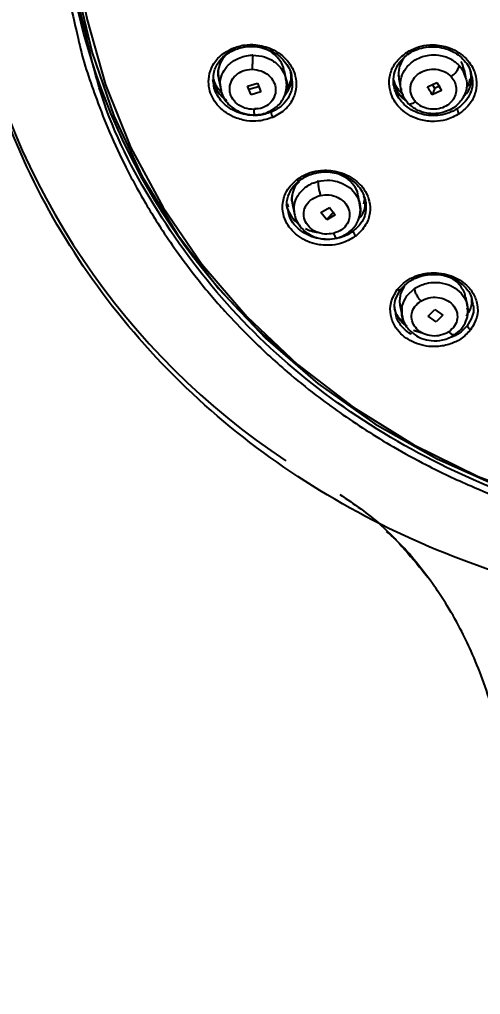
# Model space of a CAD drawing. Header units: millimetres. Extents: x 6110 to 6704, y -3675 to -2835.
# Drawn here: x 6312.05 to 6317.63, y -3205.04 to -3193.25 of the extents above; entities that cross this region are included whole.
import ezdxf

# ---------------------------------------------------------------- set-up
doc = ezdxf.new("R2010")
doc.units = ezdxf.units.MM
doc.header["$LTSCALE"] = 0.1
doc.layers.get('0').update_dxf_attribs({"lineweight": 13})
doc.layers.add('DIM', color=3, linetype='Continuous', lineweight=9)
doc.styles.get("Standard").update_dxf_attribs({"font": 'arial.ttf'})
doc.dimstyles.new('ISO-25', dxfattribs={"dimtxt": 2.5, "dimasz": 2.5, "dimexe": 1.25, "dimexo": 0.625, "dimtad": 1, "dimlfac": 5, "dimtxsty": 'Standard', "dimcen": 2.5, "dimadec": 0, "dimazin": 0, "dimtfac": 1, "dimtmove": 0, "dimatfit": 3, "dimfxl": 0, "dimarcsym": 0})

# ---------------------------------------------------------------- blocks, each defined once
blk = doc.blocks.new('*D64')
at = {"layer": 'Defpoints', "color": 0}
for p in [(6307.952, -3094.471), (6411.492, -3594.164), (6420.327, -3594.164)]:
    blk.add_point(p, dxfattribs=at)
at = {"layer": 'DIM', "color": 0, "lineweight": -2}
for p, q in [((6308.577, -3094.471), (6421.577, -3094.471)), ((6420.327, -3098.471), (6420.327, -3590.164)), ((6412.117, -3594.164), (6421.577, -3594.164))]:
    blk.add_line(p, q, dxfattribs=at)
at = {"layer": 'DIM', "color": 0}
for points in [[(6419.66, -3098.471), (6420.993, -3098.471), (6420.327, -3094.471)], [(6419.66, -3590.164), (6420.993, -3590.164), (6420.327, -3594.164)]]:
    blk.add_solid(points, dxfattribs=at)
at = {"layer": 'DIM', "color": 0, "insert": (6417.079, -3344.317), "char_height": 4, "attachment_point": 5, "rotation": 90}
blk.add_mtext('(2280)', dxfattribs=at)

msp = doc.modelspace()

# ---------------------------------------------------------------- linework, layer by layer
at = {"linetype": 'Continuous', "lineweight": 25}
for p, q in [((6312.8538, -3193.3999), (6312.7616, -3193.0399)), ((6314.8798, -3193.6778), (6314.87, -3193.6779)), ((6317.4172, -3193.7863), (6317.4013, -3193.756)), ((6315.2826, -3193.9765), (6315.262, -3193.8708)), ((6317.3772, -3193.8033), (6317.4021, -3193.8332)), ((6317.4021, -3193.8332), (6317.4223, -3193.8634)), ((6317.438, -3193.8601), (6317.4172, -3193.7863)), ((6317.4223, -3193.8634), (6317.4535, -3193.9518)), ((6317.4622, -3193.9683), (6317.4409, -3193.8593)), ((6314.4637, -3193.957), (6314.4899, -3194.091)), ((6316.6466, -3193.9406), (6316.6439, -3193.925)), ((6316.6464, -3193.9648), (6316.6717, -3194.0941)), ((6314.8159, -3194.0521), (6314.9341, -3194.0177)), ((6314.8591, -3194.1567), (6314.8159, -3194.0521)), ((6314.8291, -3194.0907), (6314.9495, -3194.0556)), ((6314.9338, -3194.0177), (6314.977, -3194.1223)), ((6316.9928, -3194.0602), (6317.1041, -3194.01)), ((6317.1614, -3194.1065), (6317.0501, -3194.1567)), ((6317.0803, -3194.0805), (6317.0523, -3194.0334)), ((6317.147, -3194.0492), (6317.0795, -3194.0796)), ((6317.1041, -3194.01), (6317.1616, -3194.1072)), ((6314.5594, -3194.2229), (6314.5487, -3194.2162)), ((6314.9772, -3194.1222), (6314.859, -3194.1567)), ((6316.7565, -3194.258), (6316.7115, -3194.1979)), ((6317.0503, -3194.1564), (6317.0503, -3194.1567)), ((6314.9414, -3194.3236), (6314.8992, -3194.3268)), ((6315.6702, -3195.204), (6315.6607, -3195.2065)), ((6316.1537, -3195.4065), (6316.156, -3195.4449)), ((6316.1759, -3195.485), (6316.1547, -3195.3768)), ((6315.3122, -3195.5155), (6315.297, -3195.4745)), ((6315.357, -3195.4656), (6315.3834, -3195.601)), ((6315.7023, -3195.5808), (6315.8055, -3195.5209)), ((6315.8052, -3195.521), (6315.8771, -3195.6108)), ((6316.2305, -3195.4217), (6316.2188, -3195.4822)), ((6315.7743, -3195.6706), (6315.7024, -3195.5808)), ((6315.8773, -3195.6106), (6315.7742, -3195.6707)), ((6315.8605, -3195.5715), (6315.7743, -3195.6706)), ((6316.743, -3196.5897), (6316.8395, -3196.4985)), ((6316.6551, -3196.6652), (6316.6618, -3196.7056)), ((6316.6583, -3196.6967), (6316.6853, -3196.8354)), ((6317.4773, -3196.7166), (6317.4552, -3196.6037)), ((6317.5303, -3196.672), (6317.5291, -3196.608)), ((6317.0028, -3196.8334), (6317.0839, -3196.7526)), ((6317.0837, -3196.7527), (6317.1795, -3196.8216)), ((6317.1796, -3196.8214), (6317.0986, -3196.9023)), ((6317.0987, -3196.9023), (6317.0028, -3196.8333)), ((6316.8218, -3197.0059), (6316.9247, -3197.0359))]:
    msp.add_line(p, q, dxfattribs=at)
at = {"linetype": 'Continuous', "lineweight": 25, "flags": 128}
for points in [[(6312.7897, -3193.0443), (6312.9342, -3193.6485), (6313.1968, -3194.4132), (6313.5416, -3195.1478), (6313.9653, -3195.8454), (6314.4638, -3196.4992), (6315.0323, -3197.1029), (6315.6654, -3197.6507), (6316.3569, -3198.1373), (6317.1002, -3198.5581), (6317.8881, -3198.9089), (6318.713, -3199.1864), (6319.567, -3199.3879), (6320.4419, -3199.5115), (6321.3292, -3199.5561), (6322.2204, -3199.521), (6323.1069, -3199.4068), (6323.9801, -3199.2145), (6324.8318, -3198.9459), (6325.6536, -3198.6037)], [(6312.833, -3193.0599), (6312.8734, -3193.2527), (6313.0953, -3194.0389), (6313.4031, -3194.798), (6313.7937, -3195.5225), (6314.2632, -3196.2052), (6314.8071, -3196.8394), (6315.4198, -3197.4187), (6316.0953, -3197.9373), (6316.8269, -3198.3902), (6317.6072, -3198.7728), (6318.4287, -3199.0813), (6319.283, -3199.3127), (6320.1616, -3199.4646), (6321.056, -3199.5355), (6321.9571, -3199.5248)], [(6314.6565, -3193.6122), (6314.6554, -3193.6163), (6314.6534, -3193.6187), (6314.6505, -3193.6192), (6314.647, -3193.6179), (6314.6429, -3193.6148), (6314.6384, -3193.61), (6314.6338, -3193.6038), (6314.6291, -3193.5962)], [(6316.7362, -3193.6469), (6316.7423, -3193.6535), (6316.7483, -3193.6589), (6316.7538, -3193.6629), (6316.7587, -3193.6653), (6316.7628, -3193.666), (6316.7659, -3193.665), (6316.7678, -3193.6624), (6316.7686, -3193.6582)], [(6315.4488, -3195.189), (6315.4477, -3195.1936), (6315.4453, -3195.1967), (6315.4416, -3195.1983), (6315.4369, -3195.1982), (6315.4313, -3195.1964), (6315.4251, -3195.193), (6315.4184, -3195.1882), (6315.4116, -3195.1821)], [(6316.6711, -3196.5098), (6316.6702, -3196.5148), (6316.6676, -3196.5187), (6316.6635, -3196.5214), (6316.6579, -3196.5226), (6316.6513, -3196.5225), (6316.6437, -3196.5209), (6316.6355, -3196.518), (6316.6271, -3196.5138)]]:
    msp.add_lwpolyline(points, dxfattribs=at)
at = {"linetype": 'Continuous', "lineweight": 25}
for centre, radius, start, end in [((6320.1783, -3191.1921), 8.8695, 191.52649, 236.45921), ((6320.3224, -3191.4093), 7.7566, 191.3905, 231.15198), ((6317.1756, -3193.7585), 0.2065, 299.93826, 347.47942), ((6317.4597, -3194.31), 0.1104, 189.14176, 223.87738), ((6315.2243, -3194.3643), 0.1244, 181.61722, 212.61722), ((6316.1846, -3195.7964), 0.0913, 187.23566, 229.55897), ((6317.5449, -3196.9339), 0.0725, 193.06416, 246.10781)]:
    msp.add_arc(centre, radius, start, end, dxfattribs=at)
for points, knots in [([(6321.293, -3200.4848), (6320.8419, -3200.4691), (6319.9316, -3200.4374), (6318.485, -3200.1606), (6316.9759, -3199.6585), (6315.4952, -3198.875), (6314.1777, -3197.8646), (6313.0843, -3196.6701), (6312.2263, -3195.3056), (6311.6675, -3193.8944), (6311.3755, -3192.4687), (6311.3229, -3191.1361), (6311.4712, -3189.8407), (6311.8197, -3188.5137), (6312.4334, -3187.1212), (6313.3515, -3185.7431), (6314.5158, -3184.505), (6315.8723, -3183.4637), (6317.4071, -3182.6293), (6318.9812, -3182.0699), (6320.5618, -3181.737), (6321.5761, -3181.6974), (6322.0888, -3181.6773)], [0, 0, 0, 0, 0.0417681, 0.0842764, 0.1371954, 0.1916491, 0.2445679, 0.2990213, 0.3519408, 0.4063949, 0.4526893, 0.4999988, 0.541767, 0.5842752, 0.6371948, 0.6916491, 0.7445687, 0.799023, 0.8519426, 0.9063969, 0.9526909, 1, 1, 1, 1]), ([(6312.5397, -3191.309), (6312.5357, -3191.5075), (6312.5275, -3191.9216), (6312.5754, -3192.4776), (6312.6496, -3192.9911), (6312.7202, -3193.2867), (6312.7572, -3193.4417)], [0, 0, 0, 0, 0.2760356, 0.5758549, 0.7775286, 1, 1, 1, 1]), ([(6319.9651, -3199.4918), (6319.4424, -3199.391), (6318.397, -3199.1894), (6316.9474, -3198.5721), (6315.644, -3197.7458), (6314.5278, -3196.714), (6313.6496, -3195.5111), (6313.0765, -3194.3907), (6312.9117, -3193.6574), (6312.8538, -3193.3999)], [0, 0, 0, 0, 0.1528781, 0.3057562, 0.4586343, 0.6115124, 0.7643905, 0.9172686, 1, 1, 1, 1]), ([(6312.7572, -3193.4417), (6312.7659, -3193.4818), (6312.8228, -3193.745), (6312.9547, -3194.1354), (6313.1464, -3194.6248), (6313.3531, -3195.0665), (6313.5654, -3195.4515), (6313.7738, -3195.7846), (6313.9687, -3196.0712), (6314.2234, -3196.4095), (6314.5172, -3196.7555), (6314.8049, -3197.0573), (6315.058, -3197.3), (6315.3273, -3197.5388), (6315.6163, -3197.7726), (6315.9354, -3198.0069), (6316.2476, -3198.2163), (6316.5971, -3198.4292), (6317.0183, -3198.6593), (6317.4703, -3198.8731), (6317.8833, -3199.0404), (6318.1713, -3199.1441), (6318.4539, -3199.2377), (6318.7771, -3199.3336), (6319.176, -3199.433), (6319.5673, -3199.5145), (6319.8272, -3199.5551), (6319.9551, -3199.575)], [0, 0, 0, 0, 0.0127544, 0.0837904, 0.1276774, 0.1758804, 0.2346171, 0.2631948, 0.2967005, 0.3408833, 0.3925611, 0.4347174, 0.467046, 0.4982664, 0.5428039, 0.57819, 0.6160416, 0.6541851, 0.6989295, 0.7569208, 0.8000115, 0.8281966, 0.8454144, 0.88589, 0.9251458, 0.9631823, 1, 1, 1, 1]), ([(6315.1195, -3194.4314), (6315.0636, -3194.4493), (6314.9633, -3194.4816), (6314.7954, -3194.4754), (6314.6515, -3194.4343), (6314.5315, -3194.3627), (6314.4461, -3194.2814), (6314.3848, -3194.1885), (6314.3472, -3194.0829), (6314.3381, -3193.9608), (6314.3733, -3193.8249), (6314.4658, -3193.6869), (6314.5726, -3193.6276), (6314.6291, -3193.5962)], [0, 0, 0, 0, 0.1086335, 0.1948311, 0.2993225, 0.3759343, 0.4501422, 0.5207652, 0.5913431, 0.6735203, 0.7690425, 0.8778622, 1, 1, 1, 1]), ([(6314.4067, -3194.0431), (6314.402, -3193.994), (6314.3929, -3193.898), (6314.4501, -3193.7734), (6314.5372, -3193.6738), (6314.6154, -3193.6334), (6314.6565, -3193.6122)], [0, 0, 0, 0, 0.2761852, 0.5389339, 0.7578286, 1, 1, 1, 1]), ([(6314.6762, -3193.5964), (6314.6359, -3193.6178), (6314.5634, -3193.6562), (6314.4914, -3193.7494), (6314.4532, -3193.8508), (6314.4612, -3193.9238), (6314.465, -3193.9581)], [0, 0, 0, 0, 0.2839506, 0.5103513, 0.7699257, 1, 1, 1, 1]), ([(6314.6291, -3193.5962), (6314.6782, -3193.5799), (6314.7692, -3193.5496), (6314.9361, -3193.5486), (6315.0884, -3193.5884), (6315.2153, -3193.6637), (6315.3004, -3193.7437), (6315.361, -3193.8345), (6315.4006, -3193.9401), (6315.4114, -3194.0644), (6315.3754, -3194.2039), (6315.2816, -3194.3419), (6315.1753, -3194.4006), (6315.1195, -3194.4314)], [0, 0, 0, 0, 0.0959958, 0.1779129, 0.2988942, 0.3746658, 0.4477291, 0.5180754, 0.5856965, 0.6724169, 0.7703981, 0.8795889, 1, 1, 1, 1]), ([(6314.6565, -3193.6122), (6314.7052, -3193.5964), (6314.7684, -3193.576), (6314.8446, -3193.5725), (6314.9071, -3193.5732), (6314.989, -3193.5846), (6315.0938, -3193.6213), (6315.1857, -3193.676), (6315.2633, -3193.7479), (6315.3164, -3193.8304), (6315.3487, -3193.8975), (6315.3489, -3193.9359), (6315.349, -3193.9441)], [0, 0, 0, 0, 0.17368457, 0.22533556, 0.25330514, 0.38177212, 0.49551815, 0.61878515, 0.73868907, 0.85540973, 0.96914217, 1, 1, 1, 1]), ([(6315.2566, -3193.8717), (6315.255, -3193.8562), (6315.2492, -3193.8011), (6315.1909, -3193.7133), (6315.0988, -3193.6289), (6315.021, -3193.6007), (6314.9874, -3193.5885)], [0, 0, 0, 0, 0.1214263, 0.4321771, 0.7552373, 1, 1, 1, 1]), ([(6316.7937, -3193.6396), (6316.7776, -3193.6496), (6316.726, -3193.6816), (6316.6731, -3193.7599), (6316.6366, -3193.8623), (6316.6437, -3193.9312), (6316.6474, -3193.9663)], [0, 0, 0, 0, 0.1403947, 0.44951152, 0.71919899, 1, 1, 1, 1]), ([(6316.7362, -3193.6469), (6316.784, -3193.6209), (6316.8712, -3193.5734), (6317.0358, -3193.547), (6317.1892, -3193.5621), (6317.3243, -3193.6141), (6317.4226, -3193.6791), (6317.498, -3193.7574), (6317.5567, -3193.8539), (6317.5919, -3193.9742), (6317.5843, -3194.1185), (6317.5201, -3194.2706), (6317.4282, -3194.3467), (6317.3802, -3194.3865)], [0, 0, 0, 0, 0.1020225, 0.1860832, 0.2997035, 0.3766397, 0.4498741, 0.5193982, 0.5852069, 0.6730323, 0.7714592, 0.8804431, 1, 1, 1, 1]), ([(6316.7686, -3193.6582), (6316.8007, -3193.6401), (6316.8648, -3193.6038), (6316.9744, -3193.5778), (6317.0859, -3193.5732), (6317.1955, -3193.5909), (6317.298, -3193.6302), (6317.3867, -3193.6878), (6317.4554, -3193.7591), (6317.509, -3193.8398), (6317.5191, -3193.8999), (6317.5241, -3193.9302)], [0, 0, 0, 0, 0.1176013, 0.2352123, 0.3452987, 0.4585505, 0.5722942, 0.6827265, 0.7899323, 0.8940043, 1, 1, 1, 1]), ([(6314.4909, -3194.061), (6314.4879, -3194.0421), (6314.4786, -3193.9824), (6314.5115, -3193.8884), (6314.5827, -3193.7848), (6314.6581, -3193.741), (6314.6998, -3193.7168)], [0, 0, 0, 0, 0.13611652, 0.42996542, 0.68487472, 1, 1, 1, 1]), ([(6314.8798, -3193.6778), (6314.8786, -3193.6864), (6314.8768, -3193.6998), (6314.8749, -3193.7279), (6314.8737, -3193.7522), (6314.873, -3193.7782), (6314.8725, -3193.8118), (6314.8728, -3193.8346), (6314.8731, -3193.8494)], [0, 0, 0, 0, 0.2432711, 0.373729, 0.5062443, 0.6378379, 0.765651, 1, 1, 1, 1]), ([(6314.8798, -3193.6778), (6314.928, -3193.6819), (6315.0179, -3193.6895), (6315.1377, -3193.7504), (6315.2294, -3193.8369), (6315.2797, -3193.946), (6315.2976, -3194.0285), (6315.2859, -3194.0677), (6315.2853, -3194.07)], [0, 0, 0, 0, 0.2137515, 0.3991232, 0.5998098, 0.79515, 0.9882484, 1, 1, 1, 1]), ([(6317.3802, -3194.3865), (6317.3278, -3194.4145), (6317.2344, -3194.4643), (6317.069, -3194.4857), (6316.9218, -3194.4692), (6316.7919, -3194.4194), (6316.6922, -3194.3531), (6316.6142, -3194.2715), (6316.5563, -3194.1722), (6316.524, -3194.051), (6316.5339, -3193.9099), (6316.5982, -3193.7609), (6316.6888, -3193.6861), (6316.7362, -3193.6469)], [0, 0, 0, 0, 0.1109859, 0.1978846, 0.2987776, 0.3763326, 0.4512201, 0.5221221, 0.5929905, 0.6785686, 0.7749381, 0.882072, 1, 1, 1, 1]), ([(6316.5885, -3194.0569), (6316.5882, -3194.0562), (6316.5795, -3194.028), (6316.5795, -3193.9563), (6316.601, -3193.8491), (6316.6654, -3193.7391), (6316.7337, -3193.6856), (6316.7686, -3193.6582)], [0, 0, 0, 0, 0.0050695, 0.1924453, 0.4654112, 0.7262467, 1, 1, 1, 1]), ([(6316.7115, -3194.1979), (6316.6937, -3194.1584), (6316.6574, -3194.0774), (6316.6692, -3193.9487), (6316.7173, -3193.8505), (6316.7787, -3193.7816), (6316.8468, -3193.731), (6316.9275, -3193.6948), (6317.0235, -3193.6736), (6317.1405, -3193.6741), (6317.2737, -3193.7127), (6317.3436, -3193.7739), (6317.3772, -3193.8033)], [0, 0, 0, 0, 0.1214649, 0.2488782, 0.3587687, 0.4253857, 0.4996575, 0.5838557, 0.6538339, 0.7507787, 0.8803287, 1, 1, 1, 1]), ([(6314.4645, -3193.9455), (6314.462, -3193.9334), (6314.4539, -3193.8945), (6314.4619, -3193.8563), (6314.4674, -3193.83)], [0, 0, 0, 0, 0.3110933, 1, 1, 1, 1]), ([(6314.8895, -3194.3357), (6314.8527, -3194.3324), (6314.7795, -3194.326), (6314.684, -3194.2707), (6314.6183, -3194.1912), (6314.5917, -3194.0961), (6314.6085, -3194.0003), (6314.6664, -3193.9189), (6314.7567, -3193.8613), (6314.8298, -3193.8534), (6314.8663, -3193.8494)], [0, 0, 0, 0, 0.1260748, 0.250713, 0.374166, 0.4973687, 0.6213976, 0.7468575, 0.8735163, 1, 1, 1, 1]), ([(6314.8663, -3193.8494), (6314.8674, -3193.8494), (6314.8697, -3193.8494), (6314.8719, -3193.8494), (6314.8731, -3193.8494)], [0, 0, 0, 0, 0.5002718, 1, 1, 1, 1]), ([(6314.8731, -3193.8494), (6314.9091, -3193.8535), (6314.9806, -3193.8616), (6315.0733, -3193.9173), (6315.137, -3193.9964), (6315.1622, -3194.0905), (6315.1454, -3194.1846), (6315.0888, -3194.265), (6314.9996, -3194.323), (6314.9264, -3194.3314), (6314.8895, -3194.3357)], [0, 0, 0, 0, 0.125218, 0.2485659, 0.3720431, 0.4956681, 0.6189327, 0.7430846, 0.8706149, 1, 1, 1, 1]), ([(6315.2611, -3194.1694), (6315.2844, -3194.1384), (6315.34, -3194.0645), (6315.3607, -3193.955), (6315.3386, -3193.8909), (6315.3344, -3193.8789)], [0, 0, 0, 0, 0.36858364, 0.88096245, 1, 1, 1, 1]), ([(6316.8491, -3194.2424), (6316.8382, -3194.2292), (6316.8166, -3194.2028), (6316.7961, -3194.1571), (6316.7857, -3194.1092), (6316.7865, -3194.0603), (6316.7984, -3194.0126), (6316.8283, -3193.9531), (6316.8897, -3193.8914), (6316.9883, -3193.8492), (6317.0953, -3193.8429), (6317.2006, -3193.8704), (6317.2523, -3193.9149), (6317.2786, -3193.9375)], [0, 0, 0, 0, 0.063447, 0.1268945, 0.1904188, 0.2540896, 0.3179534, 0.3820223, 0.5098784, 0.6339889, 0.7541877, 0.875086, 1, 1, 1, 1]), ([(6317.4237, -3194.1807), (6317.4377, -3194.1681), (6317.4935, -3194.1182), (6317.5325, -3194.004), (6317.5191, -3193.9099), (6317.5132, -3193.8687)], [0, 0, 0, 0, 0.1583438, 0.6309784, 1, 1, 1, 1]), ([(6314.3923, -3193.9725), (6314.3975, -3193.9953), (6314.4091, -3194.0456), (6314.4589, -3194.1405), (6314.5241, -3194.1973), (6314.566, -3194.2337)], [0, 0, 0, 0, 0.229276, 0.5058644, 1, 1, 1, 1]), ([(6314.5324, -3194.2011), (6314.5111, -3194.1818), (6314.4642, -3194.1393), (6314.4194, -3194.0684), (6314.4051, -3194.0185), (6314.3993, -3193.998)], [0, 0, 0, 0, 0.3280553, 0.7240261, 1, 1, 1, 1]), ([(6314.505, -3194.1389), (6314.4893, -3194.1216), (6314.4538, -3194.0824), (6314.4212, -3194.0243), (6314.4107, -3193.9839), (6314.4073, -3193.9706)], [0, 0, 0, 0, 0.3456467, 0.785171, 1, 1, 1, 1]), ([(6314.8919, -3194.4003), (6314.9238, -3194.3986), (6314.987, -3194.3951), (6315.0752, -3194.3647), (6315.1513, -3194.319), (6315.2123, -3194.2598), (6315.2566, -3194.1912), (6315.2828, -3194.1165), (6315.2924, -3194.0395), (6315.284, -3193.9888), (6315.2799, -3193.9639)], [0, 0, 0, 0, 0.137663, 0.2726703, 0.4034666, 0.5296478, 0.6520704, 0.771315, 0.8874499, 1, 1, 1, 1]), ([(6315.349, -3193.9441), (6315.3538, -3193.9855), (6315.3649, -3194.0803), (6315.3095, -3194.2029), (6315.2191, -3194.306), (6315.1425, -3194.3458), (6315.1, -3194.3678)], [0, 0, 0, 0, 0.2366917, 0.542129, 0.7460345, 1, 1, 1, 1]), ([(6315.3387, -3193.8928), (6315.3402, -3193.9253), (6315.3436, -3193.9994), (6315.3012, -3194.0623), (6315.2774, -3194.0976)], [0, 0, 0, 0, 0.4384803, 1, 1, 1, 1]), ([(6316.577, -3193.9884), (6316.5808, -3194.0079), (6316.5902, -3194.0553), (6316.6282, -3194.1243), (6316.6732, -3194.1891), (6316.7163, -3194.2161), (6316.733, -3194.2267)], [0, 0, 0, 0, 0.21191479, 0.51247298, 0.81011718, 1, 1, 1, 1]), ([(6316.6931, -3194.1542), (6316.6772, -3194.138), (6316.6403, -3194.1005), (6316.604, -3194.0401), (6316.5913, -3193.9958), (6316.5863, -3193.9787)], [0, 0, 0, 0, 0.3181227, 0.7377421, 1, 1, 1, 1]), ([(6317.4535, -3193.9518), (6317.4577, -3193.9624), (6317.4784, -3194.0149), (6317.4628, -3194.1129), (6317.4167, -3194.2108), (6317.3549, -3194.2797), (6317.2868, -3194.3305), (6317.207, -3194.3661), (6317.1099, -3194.3878), (6316.9921, -3194.3873), (6316.8583, -3194.3474), (6316.7894, -3194.2869), (6316.7565, -3194.258)], [0, 0, 0, 0, 0.0355903, 0.1754153, 0.2961328, 0.3692679, 0.4507819, 0.543727, 0.6167727, 0.7299791, 0.8711163, 1, 1, 1, 1]), ([(6317.2786, -3193.9375), (6317.2907, -3193.9521), (6317.3148, -3193.9812), (6317.3269, -3194.0156), (6317.3329, -3194.0328)], [0, 0, 0, 0, 0.4999617, 1, 1, 1, 1]), ([(6317.5241, -3193.9302), (6317.5296, -3193.9488), (6317.5502, -3194.0188), (6317.521, -3194.1279), (6317.4547, -3194.2457), (6317.3876, -3194.2985), (6317.3507, -3194.3275)], [0, 0, 0, 0, 0.1259996, 0.4748078, 0.7116651, 1, 1, 1, 1]), ([(6317.5041, -3193.9646), (6317.5013, -3193.991), (6317.4968, -3194.0328), (6317.4685, -3194.0658), (6317.4581, -3194.0779)], [0, 0, 0, 0, 0.6316106, 1, 1, 1, 1]), ([(6315.1, -3194.3678), (6315.0518, -3194.3834), (6314.9893, -3194.4037), (6314.9141, -3194.4074), (6314.8513, -3194.407), (6314.7684, -3194.3958), (6314.6619, -3194.3585), (6314.5688, -3194.3027), (6314.4901, -3194.229), (6314.438, -3194.1444), (6314.4063, -3194.0806), (6314.4067, -3194.0465), (6314.4067, -3194.0431)], [0, 0, 0, 0, 0.17343366, 0.22489636, 0.25264055, 0.38438725, 0.50065238, 0.62722967, 0.75038287, 0.87030402, 0.98720118, 1, 1, 1, 1]), ([(6314.4869, -3194.0623), (6314.4896, -3194.0819), (6314.4961, -3194.1292), (6314.5285, -3194.202), (6314.5853, -3194.2784), (6314.6698, -3194.3446), (6314.7804, -3194.3932), (6314.8631, -3194.3976), (6314.9062, -3194.3999)], [0, 0, 0, 0, 0.1035971, 0.2488102, 0.4109445, 0.5900475, 0.7863449, 1, 1, 1, 1]), ([(6316.7292, -3194.2216), (6316.711, -3194.2081), (6316.6609, -3194.1708), (6316.6082, -3194.096), (6316.5898, -3194.0348), (6316.5815, -3194.0072)], [0, 0, 0, 0, 0.238266, 0.6570637, 1, 1, 1, 1]), ([(6317.3507, -3194.3275), (6317.3195, -3194.3453), (6317.2569, -3194.3807), (6317.1487, -3194.4073), (6317.0367, -3194.4129), (6316.9246, -3194.3953), (6316.8195, -3194.3549), (6316.7288, -3194.295), (6316.6584, -3194.2207), (6316.6099, -3194.14), (6316.5953, -3194.0834), (6316.5885, -3194.0569)], [0, 0, 0, 0, 0.1148152, 0.2296382, 0.3423721, 0.4571626, 0.5742998, 0.6880685, 0.7985608, 0.9058777, 1, 1, 1, 1]), ([(6316.6727, -3194.0832), (6316.6732, -3194.0925), (6316.6746, -3194.1198), (6316.6876, -3194.1449), (6316.6961, -3194.1614)], [0, 0, 0, 0, 0.3392576, 1, 1, 1, 1]), ([(6317.3329, -3194.0328), (6317.3375, -3194.0602), (6317.3465, -3194.1143), (6317.3208, -3194.1933), (6317.2703, -3194.2601), (6317.1963, -3194.3096), (6317.1056, -3194.3355), (6317.0091, -3194.3327), (6316.917, -3194.3024), (6316.8717, -3194.2624), (6316.8491, -3194.2424)], [0, 0, 0, 0, 0.1253923, 0.2471178, 0.3674095, 0.4899305, 0.6170113, 0.7453344, 0.8729764, 1, 1, 1, 1]), ([(6317.0505, -3194.1572), (6317.041, -3194.1412), (6317.0312, -3194.1246), (6317.0188, -3194.1038), (6317.0092, -3194.0874), (6316.9998, -3194.0716), (6316.993, -3194.0601)], [0, 0, 0, 0, 0.4952094, 0.5131257, 0.6443301, 1, 1, 1, 1]), ([(6317.0796, -3194.0795), (6317.0771, -3194.086), (6317.0724, -3194.0981), (6317.0672, -3194.111), (6317.06, -3194.1302), (6317.055, -3194.1437), (6317.0503, -3194.1564)], [0, 0, 0, 0, 0.2500076, 0.4704678, 0.500002, 1, 1, 1, 1]), ([(6314.8895, -3194.3357), (6314.8904, -3194.3477), (6314.8923, -3194.3731), (6314.8962, -3194.397), (6314.8989, -3194.3987), (6314.9002, -3194.3995)], [0, 0, 0, 0, 0.3267262, 0.6859026, 1, 1, 1, 1]), ([(6316.8491, -3194.2424), (6316.8382, -3194.2494), (6316.8156, -3194.2642), (6316.7857, -3194.2745), (6316.7633, -3194.2738), (6316.7588, -3194.2632), (6316.7565, -3194.258)], [0, 0, 0, 0, 0.2332771, 0.488311, 0.749782, 1, 1, 1, 1]), ([(6315.4116, -3195.1821), (6315.4538, -3195.1553), (6315.532, -3195.1055), (6315.6914, -3195.0663), (6315.8487, -3195.0694), (6315.9921, -3195.1121), (6316.0969, -3195.1688), (6316.1815, -3195.2414), (6316.2503, -3195.3331), (6316.297, -3195.4491), (6316.3034, -3195.5904), (6316.2541, -3195.7434), (6316.1696, -3195.8237), (6316.1253, -3195.8658)], [0, 0, 0, 0, 0.0959958, 0.1779129, 0.2988942, 0.3746658, 0.4477291, 0.5180754, 0.5856965, 0.6724169, 0.7703981, 0.8795889, 1, 1, 1, 1]), ([(6315.4488, -3195.189), (6315.4907, -3195.1629), (6315.545, -3195.129), (6315.6167, -3195.1083), (6315.6766, -3195.0946), (6315.758, -3195.0867), (6315.8688, -3195.0978), (6315.9727, -3195.1288), (6316.0673, -3195.1798), (6316.1442, -3195.2457), (6316.2162, -3195.3384), (6316.2357, -3195.4155), (6316.2479, -3195.4633)], [0, 0, 0, 0, 0.1504032, 0.1951306, 0.2193511, 0.3305978, 0.4290968, 0.5358406, 0.6396721, 0.7407471, 0.8392343, 1, 1, 1, 1]), ([(6316.1514, -3195.3771), (6316.1512, -3195.3707), (6316.15, -3195.3259), (6316.1021, -3195.2475), (6316.0201, -3195.1594), (6315.9444, -3195.1281), (6315.9103, -3195.1141)], [0, 0, 0, 0, 0.05623275, 0.39036107, 0.72573474, 1, 1, 1, 1]), ([(6316.1253, -3195.8658), (6316.0771, -3195.8958), (6315.9905, -3195.9495), (6315.8282, -3195.9822), (6315.6785, -3195.9759), (6315.5428, -3195.9352), (6315.4373, -3195.8773), (6315.3514, -3195.8028), (6315.2845, -3195.7107), (6315.2401, -3195.5964), (6315.2339, -3195.4588), (6315.282, -3195.306), (6315.3668, -3195.225), (6315.4116, -3195.1821)], [0, 0, 0, 0, 0.10863353, 0.19483115, 0.29932251, 0.37593425, 0.45014216, 0.5207652, 0.59134307, 0.67352025, 0.76904247, 0.87786219, 1, 1, 1, 1]), ([(6315.3054, -3195.5532), (6315.3005, -3195.5394), (6315.2808, -3195.484), (6315.3019, -3195.3871), (6315.353, -3195.2744), (6315.4163, -3195.218), (6315.4488, -3195.189)], [0, 0, 0, 0, 0.1040575, 0.4181602, 0.7008272, 1, 1, 1, 1]), ([(6315.4414, -3195.2091), (6315.4255, -3195.2243), (6315.3846, -3195.2635), (6315.3559, -3195.3508), (6315.3437, -3195.4261), (6315.3581, -3195.4657), (6315.3593, -3195.469)], [0, 0, 0, 0, 0.21924413, 0.56601824, 0.96360435, 1, 1, 1, 1]), ([(6315.3843, -3195.5927), (6315.3811, -3195.5574), (6315.3745, -3195.486), (6315.4162, -3195.3744), (6315.4758, -3195.3151), (6315.5081, -3195.283)], [0, 0, 0, 0, 0.308879, 0.6255273, 1, 1, 1, 1]), ([(6315.6702, -3195.204), (6315.6695, -3195.2132), (6315.6686, -3195.2273), (6315.6713, -3195.2558), (6315.6747, -3195.2801), (6315.6795, -3195.3057), (6315.6868, -3195.3385), (6315.6935, -3195.3603), (6315.6979, -3195.3744)], [0, 0, 0, 0, 0.24327111, 0.37372899, 0.50624433, 0.63783791, 0.76565099, 1, 1, 1, 1]), ([(6315.6702, -3195.204), (6315.7177, -3195.1968), (6315.8065, -3195.1833), (6315.9399, -3195.2136), (6316.052, -3195.275), (6316.1367, -3195.3674), (6316.1807, -3195.478), (6316.1878, -3195.5727), (6316.1673, -3195.623), (6316.1621, -3195.6357)], [0, 0, 0, 0, 0.16952941, 0.31654789, 0.47571474, 0.63064004, 0.78379099, 0.94531177, 1, 1, 1, 1]), ([(6315.3559, -3195.4577), (6315.3557, -3195.4571), (6315.3456, -3195.4255), (6315.3518, -3195.393), (6315.3579, -3195.3611)], [0, 0, 0, 0, 0.018051, 1, 1, 1, 1]), ([(6315.8559, -3195.8342), (6315.8197, -3195.8396), (6315.7477, -3195.8503), (6315.6401, -3195.8195), (6315.5539, -3195.7587), (6315.5007, -3195.6742), (6315.4887, -3195.579), (6315.5203, -3195.4881), (6315.59, -3195.4125), (6315.6576, -3195.3881), (6315.6914, -3195.376)], [0, 0, 0, 0, 0.1260748, 0.250713, 0.374166, 0.4973687, 0.6213976, 0.7468575, 0.8735163, 1, 1, 1, 1]), ([(6315.6914, -3195.376), (6315.6924, -3195.3757), (6315.6946, -3195.3752), (6315.6968, -3195.3747), (6315.6979, -3195.3744)], [0, 0, 0, 0, 0.5002718, 1, 1, 1, 1]), ([(6315.6979, -3195.3744), (6315.7336, -3195.37), (6315.8044, -3195.3613), (6315.9094, -3195.3932), (6315.9935, -3195.454), (6316.0452, -3195.5378), (6316.0566, -3195.6315), (6316.026, -3195.7211), (6315.9576, -3195.7969), (6315.8899, -3195.8217), (6315.8559, -3195.8342)], [0, 0, 0, 0, 0.125218, 0.2485659, 0.3720431, 0.4956681, 0.6189327, 0.7430846, 0.8706149, 1, 1, 1, 1]), ([(6316.1509, -3195.6666), (6316.1664, -3195.6509), (6316.2199, -3195.5968), (6316.2492, -3195.492), (6316.2307, -3195.4121), (6316.224, -3195.3834)], [0, 0, 0, 0, 0.2069329, 0.7163349, 1, 1, 1, 1]), ([(6315.4217, -3195.7015), (6315.4138, -3195.696), (6315.3706, -3195.6659), (6315.3177, -3195.5908), (6315.2958, -3195.5201), (6315.2847, -3195.4845)], [0, 0, 0, 0, 0.100936, 0.5474498, 1, 1, 1, 1]), ([(6315.2859, -3195.4846), (6315.2862, -3195.4883), (6315.2891, -3195.5191), (6315.3127, -3195.575), (6315.3575, -3195.6472), (6315.4002, -3195.6966), (6315.4302, -3195.7174), (6315.4351, -3195.7208)], [0, 0, 0, 0, 0.0414582, 0.3449206, 0.64104, 0.9412576, 1, 1, 1, 1]), ([(6315.8838, -3195.8931), (6315.9137, -3195.8842), (6315.972, -3195.867), (6316.0456, -3195.8202), (6316.1033, -3195.7646), (6316.1553, -3195.686), (6316.1888, -3195.5838), (6316.1768, -3195.502), (6316.1714, -3195.4646)], [0, 0, 0, 0, 0.1574018, 0.306881, 0.4467579, 0.5763806, 0.8063611, 1, 1, 1, 1]), ([(6316.2479, -3195.4633), (6316.248, -3195.5155), (6316.2482, -3195.6024), (6316.1888, -3195.7218), (6316.1278, -3195.7771), (6316.094, -3195.8079)], [0, 0, 0, 0, 0.4001492, 0.6672832, 1, 1, 1, 1]), ([(6316.094, -3195.8079), (6316.0526, -3195.8337), (6315.9989, -3195.8673), (6315.9282, -3195.8881), (6315.8681, -3195.902), (6315.7857, -3195.9103), (6315.6732, -3195.8991), (6315.5677, -3195.8672), (6315.4716, -3195.8148), (6315.3947, -3195.7468), (6315.3282, -3195.6607), (6315.3136, -3195.5919), (6315.3054, -3195.5532)], [0, 0, 0, 0, 0.152395, 0.1976149, 0.2219936, 0.3377586, 0.4399199, 0.5511426, 0.6593565, 0.7647304, 0.8674472, 1, 1, 1, 1]), ([(6315.3837, -3195.5929), (6315.3842, -3195.5991), (6315.3873, -3195.6339), (6315.4139, -3195.6957), (6315.4668, -3195.7738), (6315.5471, -3195.8414), (6315.6506, -3195.8895), (6315.7733, -3195.912), (6315.855, -3195.8972), (6315.8971, -3195.8895)], [0, 0, 0, 0, 0.0295612, 0.1633815, 0.3081812, 0.4639013, 0.6308113, 0.8093768, 1, 1, 1, 1]), ([(6315.5184, -3195.7746), (6315.5396, -3195.786), (6315.586, -3195.8109), (6315.6394, -3195.8175), (6315.6683, -3195.8211)], [0, 0, 0, 0, 0.45843, 1, 1, 1, 1]), ([(6315.8559, -3195.8342), (6315.8605, -3195.8456), (6315.8702, -3195.8696), (6315.8839, -3195.8889), (6315.8928, -3195.8953), (6315.895, -3195.8896), (6315.8951, -3195.8892)], [0, 0, 0, 0, 0.3004305, 0.6306996, 0.9689517, 1, 1, 1, 1]), ([(6316.6271, -3196.5138), (6316.6595, -3196.4786), (6316.7196, -3196.4132), (6316.8607, -3196.3392), (6317.0125, -3196.3059), (6317.1627, -3196.3136), (6317.2802, -3196.3435), (6317.383, -3196.3931), (6317.4763, -3196.4645), (6317.5557, -3196.5641), (6317.604, -3196.6971), (6317.6024, -3196.854), (6317.5454, -3196.9499), (6317.5155, -3197.0002)], [0, 0, 0, 0, 0.0959958, 0.1779129, 0.2988942, 0.3746658, 0.4477291, 0.5180754, 0.5856965, 0.6724169, 0.7703981, 0.8795889, 1, 1, 1, 1]), ([(6316.6711, -3196.5098), (6316.7034, -3196.4753), (6316.7452, -3196.4306), (6316.8076, -3196.3944), (6316.8608, -3196.3677), (6316.9364, -3196.3415), (6317.0457, -3196.3266), (6317.1545, -3196.3323), (6317.2602, -3196.3591), (6317.3542, -3196.4039), (6317.4478, -3196.4763), (6317.5223, -3196.5689), (6317.5334, -3196.6462), (6317.5377, -3196.6764)], [0, 0, 0, 0, 0.1363438, 0.1768903, 0.1988466, 0.2996942, 0.3889858, 0.4857514, 0.579877, 0.6715036, 0.7607845, 0.9065222, 1, 1, 1, 1]), ([(6317.4509, -3196.604), (6317.4509, -3196.5967), (6317.4511, -3196.5669), (6317.4251, -3196.5173), (6317.3737, -3196.441), (6317.2954, -3196.3737), (6317.2199, -3196.353), (6317.1939, -3196.3459)], [0, 0, 0, 0, 0.062142, 0.2542843, 0.4428017, 0.8081862, 1, 1, 1, 1]), ([(6316.7195, -3196.4693), (6316.7048, -3196.4911), (6316.6782, -3196.5307), (6316.6568, -3196.5978), (6316.6557, -3196.6418), (6316.6551, -3196.6652)], [0, 0, 0, 0, 0.3646245, 0.6623654, 1, 1, 1, 1]), ([(6316.8395, -3196.4985), (6316.8835, -3196.4754), (6316.9642, -3196.4331), (6317.1071, -3196.4205), (6317.2406, -3196.4455), (6317.3585, -3196.5107), (6317.4433, -3196.6062), (6317.4866, -3196.7166), (6317.479, -3196.7911), (6317.4755, -3196.8245)], [0, 0, 0, 0, 0.1604585, 0.294275, 0.4428602, 0.5860552, 0.7285176, 0.8782036, 1, 1, 1, 1]), ([(6317.5155, -3197.0002), (6317.4781, -3197.0398), (6317.4112, -3197.1108), (6317.2653, -3197.1793), (6317.1205, -3197.2075), (6316.9782, -3197.2006), (6316.8597, -3197.1696), (6316.7545, -3197.1183), (6316.6629, -3197.046), (6316.5862, -3196.9474), (6316.5392, -3196.8179), (6316.5397, -3196.6615), (6316.5968, -3196.5649), (6316.6271, -3196.5138)], [0, 0, 0, 0, 0.1086306, 0.194826, 0.2993146, 0.3747617, 0.4501568, 0.5207779, 0.5913539, 0.6735289, 0.7690486, 0.8778654, 1, 1, 1, 1]), ([(6316.6087, -3196.7905), (6316.6026, -3196.7687), (6316.5866, -3196.7123), (6316.6073, -3196.6128), (6316.6488, -3196.5458), (6316.6711, -3196.5098)], [0, 0, 0, 0, 0.224748, 0.5830701, 1, 1, 1, 1]), ([(6316.7432, -3196.9583), (6316.7375, -3196.9523), (6316.7026, -3196.9158), (6316.6789, -3196.8283), (6316.6772, -3196.7046), (6316.7202, -3196.6295), (6316.743, -3196.5897)], [0, 0, 0, 0, 0.0598265, 0.3648881, 0.6636581, 1, 1, 1, 1]), ([(6316.9118, -3196.6522), (6316.9021, -3196.6404), (6316.8872, -3196.6221), (6316.8698, -3196.5934), (6316.8579, -3196.5707), (6316.8487, -3196.5487), (6316.8403, -3196.5223), (6316.8398, -3196.5079), (6316.8395, -3196.4985)], [0, 0, 0, 0, 0.2390285, 0.3680853, 0.5, 0.6319147, 0.7609715, 1, 1, 1, 1]), ([(6317.2258, -3197.0391), (6317.1936, -3197.0523), (6317.1296, -3197.0785), (6317.0203, -3197.0756), (6316.9212, -3197.0409), (6316.8443, -3196.977), (6316.8007, -3196.8934), (6316.7976, -3196.8022), (6316.8335, -3196.7144), (6316.8857, -3196.673), (6316.9118, -3196.6522)], [0, 0, 0, 0, 0.1261171, 0.2508383, 0.3743683, 0.4975666, 0.6214691, 0.7467315, 0.8732576, 1, 1, 1, 1]), ([(6316.9118, -3196.6522), (6316.9431, -3196.6368), (6317.005, -3196.6061), (6317.1155, -3196.6022), (6317.2187, -3196.6314), (6317.3017, -3196.6922), (6317.3513, -3196.7748), (6317.3601, -3196.8666), (6317.3288, -3196.9575), (6317.2771, -3197.0017), (6317.251, -3197.024)], [0, 0, 0, 0, 0.1260224, 0.2496475, 0.3732347, 0.4972192, 0.6207814, 0.7444566, 0.8706531, 1, 1, 1, 1]), ([(6317.5303, -3196.672), (6317.5251, -3196.697), (6317.5133, -3196.7545), (6317.4794, -3196.8052), (6317.4602, -3196.8339)], [0, 0, 0, 0, 0.4344612, 1, 1, 1, 1]), ([(6317.5377, -3196.6764), (6317.5433, -3196.6964), (6317.5584, -3196.7496), (6317.5379, -3196.8467), (6317.4969, -3196.9133), (6317.4742, -3196.9503)], [0, 0, 0, 0, 0.2122336, 0.56305283, 1, 1, 1, 1]), ([(6316.5941, -3196.7223), (6316.5943, -3196.7346), (6316.5957, -3196.7982), (6316.6583, -3196.8797), (6316.7171, -3196.9425), (6316.7432, -3196.9583), (6316.7432, -3196.9583)], [0, 0, 0, 0, 0.1360654, 0.7072636, 0.9997288, 1, 1, 1, 1]), ([(6316.6473, -3196.8538), (6316.6423, -3196.8481), (6316.6117, -3196.8142), (6316.6028, -3196.7753), (6316.5954, -3196.7429)], [0, 0, 0, 0, 0.1667502, 1, 1, 1, 1]), ([(6316.8007, -3197.0562), (6316.7963, -3197.0541), (6316.7611, -3197.0373), (6316.6951, -3196.9778), (6316.6231, -3196.8904), (6316.6126, -3196.8176), (6316.6087, -3196.7905)], [0, 0, 0, 0, 0.03929291, 0.31583538, 0.7453441, 1, 1, 1, 1]), ([(6316.682, -3196.7316), (6316.6811, -3196.7712), (6316.6794, -3196.8456), (6316.7225, -3196.9416), (6316.7718, -3197.0068), (6316.8086, -3197.0349), (6316.8219, -3197.0451)], [0, 0, 0, 0, 0.32822116, 0.61514171, 0.86046074, 1, 1, 1, 1]), ([(6317.3135, -3197.0659), (6317.3446, -3197.0426), (6317.4072, -3196.9957), (6317.4634, -3196.8967), (6317.4878, -3196.8055), (6317.4784, -3196.7512), (6317.4752, -3196.733)], [0, 0, 0, 0, 0.28493288, 0.57207959, 0.85573085, 1, 1, 1, 1]), ([(6316.7258, -3196.9379), (6316.7207, -3196.9346), (6316.6913, -3196.9156), (6316.6743, -3196.89), (6316.6602, -3196.8688)], [0, 0, 0, 0, 0.1742945, 1, 1, 1, 1]), ([(6316.8219, -3197.0451), (6316.8287, -3197.0509), (6316.8585, -3197.0763), (6316.9304, -3197.1099), (6317.0452, -3197.1377), (6317.1599, -3197.1299), (6317.2559, -3197.1), (6317.3006, -3197.0727), (6317.3237, -3197.0586)], [0, 0, 0, 0, 0.051065, 0.2252821, 0.4403476, 0.6975869, 0.8432275, 1, 1, 1, 1]), ([(6317.251, -3197.024), (6317.2469, -3197.0267), (6317.2387, -3197.032), (6317.2301, -3197.0368), (6317.2258, -3197.0391)], [0, 0, 0, 0, 0.5001995, 1, 1, 1, 1]), ([(6317.3267, -3197.0546), (6317.3262, -3197.0562), (6317.3233, -3197.0645), (6317.307, -3197.0642), (6317.2808, -3197.0523), (6317.2606, -3197.0332), (6317.251, -3197.024)], [0, 0, 0, 0, 0.0749836, 0.3932585, 0.7090885, 1, 1, 1, 1]), ([(6317.4742, -3196.9503), (6317.4424, -3196.9845), (6317.4011, -3197.0289), (6317.3395, -3197.0644), (6317.3084, -3197.0809), (6317.2881, -3197.0872), (6317.2754, -3197.0911)], [0, 0, 0, 0, 0.5825611, 0.7554236, 0.8486159, 1, 1, 1, 1]), ([(6315.9323, -3198.993), (6316.1017, -3199.106), (6316.4744, -3199.3545), (6316.8125, -3199.7668), (6316.9968, -3199.9917)], [0, 0, 0, 0, 0.4545693, 1, 1, 1, 1]), ([(6318.0012, -3204.2867), (6318.0206, -3203.924), (6318.0563, -3203.2561), (6317.9812, -3202.5422), (6317.9078, -3202.1253), (6317.8668, -3201.9304), (6317.8235, -3201.7517), (6317.7585, -3201.5148), (6317.6627, -3201.2229), (6317.5316, -3200.9019), (6317.3816, -3200.5936), (6317.2539, -3200.371), (6317.1464, -3200.2036), (6317.0327, -3200.036), (6316.8584, -3199.8105), (6316.6669, -3199.5854), (6316.538, -3199.4727), (6316.4985, -3199.4381)], [0, 0, 0, 0, 0.1840568, 0.3389825, 0.3779271, 0.4144815, 0.4486455, 0.4804193, 0.5529708, 0.6250309, 0.6847995, 0.7598084, 0.7832155, 0.8093403, 0.8874007, 0.9654829, 1, 1, 1, 1]), ([(6317.9851, -3204.2867), (6317.9401, -3204.878), (6317.8473, -3206.0984), (6317.7452, -3207.9486), (6317.6468, -3209.8396), (6317.5636, -3211.7333), (6317.4585, -3214.5768), (6317.3573, -3218.3353), (6317.3383, -3221.4631), (6317.3289, -3223.0082)], [0, 0, 0, 0, 0.0948776, 0.1958253, 0.2969402, 0.3981769, 0.4994776, 0.752743, 1, 1, 1, 1]), ([(6318.0013, -3204.2867), (6317.9633, -3204.8056), (6317.8872, -3205.8442), (6317.8092, -3207.3941), (6317.7302, -3208.9493), (6317.6603, -3210.5055), (6317.597, -3212.0635), (6317.5043, -3214.6635), (6317.4048, -3218.3114), (6317.38, -3221.4419), (6317.3675, -3223.0083)], [0, 0, 0, 0, 0.0830989, 0.1663418, 0.2495953, 0.3328615, 0.4161452, 0.4994516, 0.7495435, 1, 1, 1, 1])]:
    msp.add_open_spline(points, degree=3, knots=knots, dxfattribs=at)
for points in [[(6314.6998, -3193.7168), (6314.7269, -3193.7061), (6314.7811, -3193.6848), (6314.8403, -3193.6802), (6314.87, -3193.6779)], [(6315.5081, -3195.283), (6315.5311, -3195.2665), (6315.5771, -3195.2336), (6315.6329, -3195.2155), (6315.6607, -3195.2065)]]:
    msp.add_open_spline(points, degree=3, dxfattribs=at)

# ---------------------------------------------------------------- dimensions: what is measured, and where the dimension line sits
at = {"layer": 'DIM'}
dim = msp.add_linear_dim(base=(6420.3266, -3594.1641), p1=(6307.9519, -3094.4706), p2=(6411.4918, -3594.1641), angle=90, text='(2280)', dimstyle='ISO-25', override={"dimtxt": 4, "dimasz": 4, "dimlfac": 4, "dimadec": 1, "dimfxl": 1.25}, dxfattribs=at)
dim.commit()
dim.dimension.update_dxf_attribs({"geometry": '*D64', "text_midpoint": (6420.3266, -3344.3173), "dimtype": 160})

doc.saveas('drawing.dxf')
